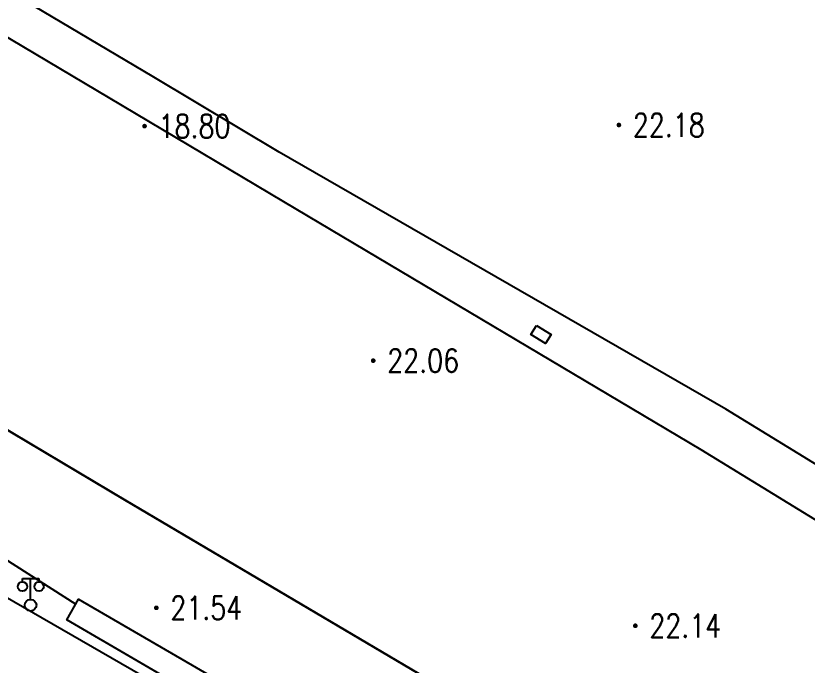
# Model space of a CAD drawing. Extents: x 404846 to 408477, y 3390929 to 3392894.
# Drawn here: x 407375.83 to 407409.79, y 3391841.26 to 3391869.11 of the extents above; entities that cross this region are included whole.
import ezdxf
from ezdxf.enums import TextEntityAlignment as Align

# ---------------------------------------------------------------- set-up
doc = ezdxf.new("R2010")
doc.units = 0
doc.header["$LTSCALE"] = 0.5
doc.layers.get('0').update_dxf_attribs({"linetype": 'CONTINUOUS'})
for name, color, linetype in [('DLDW', 11, 'CONTINUOUS'), ('DLSS', 4, 'CONTINUOUS'), ('DMTZ', 3, 'CONTINUOUS'), ('FZTZ', 7, 'CONTINUOUS'), ('GCD', 1, 'CONTINUOUS'), ('ZBTZ', 3, 'CONTINUOUS')]:
    doc.layers.add(name, color=color, linetype=linetype)
doc.styles.add('HZ', font='rs.shx', dxfattribs={"width": 0.8, "bigfont": 'hztxt.shx'})
doc.linetypes.add('10412', pattern='A,2,[158,AAA.SHX,S=1,R=0,X=0,Y=0],2,[151,AAA.SHX,S=1,R=0,X=0,Y=3],1e-11', length=4)
doc.linetypes.add('10422', pattern='A,0.75,[150,AAA.SHX,S=0.5,R=0,X=0,Y=0.5],1.5,[177,AAA.SHX,S=1,R=0,X=0,Y=0.4],0.75', length=3)
doc.linetypes.add('1161', pattern='A,0,[149,AAA.SHX,S=0.15,R=0,X=0,Y=0],-1.6', length=1.6)

# ---------------------------------------------------------------- blocks, each defined once
blk = doc.blocks.new('gc097')
for p, q in [((-0.7, 2.001), (-0.7, 2.301)), ((-0.7, 2.301), (0.7, 2.299)), ((0, 0.5), (0, 2.3)), ((0.7, 2.299), (0.7, 1.999))]:
    blk.add_line(p, q)
for centre, radius in [((-0.7, 1.601), 0.4), ((0.727, 1.6), 0.4), ((0, 0), 0.5)]:
    blk.add_circle(centre, radius)
blk = doc.blocks.new('GC200')
at = {"linetype": 'Continuous', "const_width": 0.2, "flags": 128}
blk.add_lwpolyline([(-0.1, 0, 1), (0.1, 0, 1)], format="xyb", close=True, dxfattribs=at)

msp = doc.modelspace()

# ---------------------------------------------------------------- linework, layer by layer
at = {"layer": 'DLSS', "linetype": 'Continuous', "const_width": 0.1, "flags": 128}
for points, elevation in [([(407380.451, 3391848.379), (407373.012, 3391852.81), (407362.928, 3391858.807), (407346.239, 3391868.588), (407336.917, 3391874.033), (407325.302, 3391880.679), (407316.951, 3391885.381), (407311.906, 3391888.216), (407306.205, 3391891.418), (407296.923, 3391896.562), (407287.175, 3391901.89)], 21.259), ([(407455.09, 3391802.066), (407428.542, 3391818.993), (407417.165, 3391826.164), (407410.122, 3391830.567), (407404.474, 3391834.047), (407397.745, 3391838.164), (407380.451, 3391848.379)], 22.258)]:
    msp.add_lwpolyline(points, dxfattribs=dict(at, elevation=elevation))
at = {"layer": 'DMTZ', "linetype": '10412', "elevation": 21.383, "flags": 128}
msp.add_lwpolyline([(407382.496, 3391840.077), (407374.418, 3391844.73)], dxfattribs=at)
at = {"layer": 'DMTZ', "linetype": '10422', "elevation": 22.279, "flags": 128}
msp.add_lwpolyline([(407393.63, 3391834.101), (407378.024, 3391843.201), (407378.53, 3391844.09), (407394.11, 3391835.037), (407393.63, 3391834.101)], close=True, dxfattribs=at)
at = {"layer": 'FZTZ', "linetype": 'Continuous', "elevation": 24.049, "flags": 128}
msp.add_lwpolyline([(407398.178, 3391855.829), (407398.805, 3391855.441), (407398.567, 3391855.057), (407397.94, 3391855.446), (407398.178, 3391855.829)], close=True, dxfattribs=at)
at = {"layer": 'ZBTZ', "linetype": '1161', "flags": 128}
for points, elevation in [([(407387.137, 3391863.261), (407381.759, 3391866.482), (407373.415, 3391871.434), (407364.769, 3391876.502), (407356.778, 3391881.154), (407348.412, 3391885.964), (407341.569, 3391889.905), (407331.056, 3391895.85), (407324.003, 3391899.863), (407306.236, 3391909.778), (407295.526, 3391915.716), (407287.852, 3391919.85), (407278.718, 3391924.722), (407267.524, 3391930.661), (407257.707, 3391935.862), (407246.875, 3391941.451)], 20.857), ([(407387.859, 3391860.816), (407380.416, 3391865.25), (407370.274, 3391871.281), (407353.568, 3391881.024), (407344.032, 3391886.439), (407332.36, 3391893.119), (407323.958, 3391897.846), (407318.91, 3391900.683), (407313.172, 3391903.906), (407303.84, 3391909.077), (407294.687, 3391914.151), (407287.013, 3391918.284), (407277.884, 3391923.154), (407266.692, 3391929.091), (407256.884, 3391934.288), (407246.324, 3391939.473)], 20.873), ([(407464.109, 3391815.801), (407437.362, 3391832.896), (407425.924, 3391840.105), (407418.882, 3391844.508), (407413.143, 3391848.045), (407406.299, 3391852.232), (407387.137, 3391863.261)], 22.259), ([(407462.992, 3391814.1), (407436.271, 3391831.177), (407424.842, 3391838.381), (407417.809, 3391842.778), (407412.078, 3391846.31), (407405.243, 3391850.491), (407387.859, 3391860.816)], 22.231), ([(407360.407, 3391855.356), (407378.405, 3391843.87)], 21.248)]:
    msp.add_lwpolyline(points, dxfattribs=dict(at, elevation=elevation))

# ---------------------------------------------------------------- block references
at = {"layer": 'DLDW', "linetype": 'Continuous', "xscale": 0.5, "yscale": 0.5}
msp.add_blockref('gc097', (407376.465, 3391843.829, 21.582), dxfattribs=at)
at = {"layer": 'GCD', "linetype": 'Continuous'}
ref = msp.add_blockref('GC200', (407381.358, 3391864.379, 18.8), dxfattribs=dict(at, xscale=0.5, yscale=0.5, zscale=0.5))
ref.add_attrib('height', '18.80', dxfattribs={"linetype": 'Continuous', "height": 1, "style": 'HZ', "width": 0.8}).set_placement((407381.958, 3391864.379, 18.8), align=Align.MIDDLE_LEFT)
ref = msp.add_blockref('GC200', (407401.715, 3391864.427, 22.178), dxfattribs=dict(at, xscale=0.5, yscale=0.5, zscale=0.5))
ref.add_attrib('height', '22.18', dxfattribs={"linetype": 'Continuous', "height": 1, "style": 'HZ', "width": 0.8}).set_placement((407402.315, 3391864.427, 22.178), align=Align.MIDDLE_LEFT)
ref = msp.add_blockref('GC200', (407391.173, 3391854.319, 22.059), dxfattribs=dict(at, xscale=0.5, yscale=0.5, zscale=0.5))
ref.add_attrib('height', '22.06', dxfattribs={"linetype": 'Continuous', "height": 1, "style": 'HZ', "width": 0.8}).set_placement((407391.773, 3391854.319, 22.059), align=Align.MIDDLE_LEFT)
ref = msp.add_blockref('GC200', (407381.864, 3391843.716, 21.541), dxfattribs=dict(at, xscale=0.5, yscale=0.5, zscale=0.5))
ref.add_attrib('height', '21.54', dxfattribs={"linetype": 'Continuous', "height": 1, "style": 'HZ', "width": 0.8}).set_placement((407382.464, 3391843.716, 21.541), align=Align.MIDDLE_LEFT)
ref = msp.add_blockref('GC200', (407402.421, 3391842.947, 22.141), dxfattribs=dict(at, xscale=0.5, yscale=0.5, zscale=0.5))
ref.add_attrib('height', '22.14', dxfattribs={"linetype": 'Continuous', "height": 1, "style": 'HZ', "width": 0.8}).set_placement((407403.021, 3391842.947, 22.141), align=Align.MIDDLE_LEFT)

doc.saveas('drawing.dxf')
